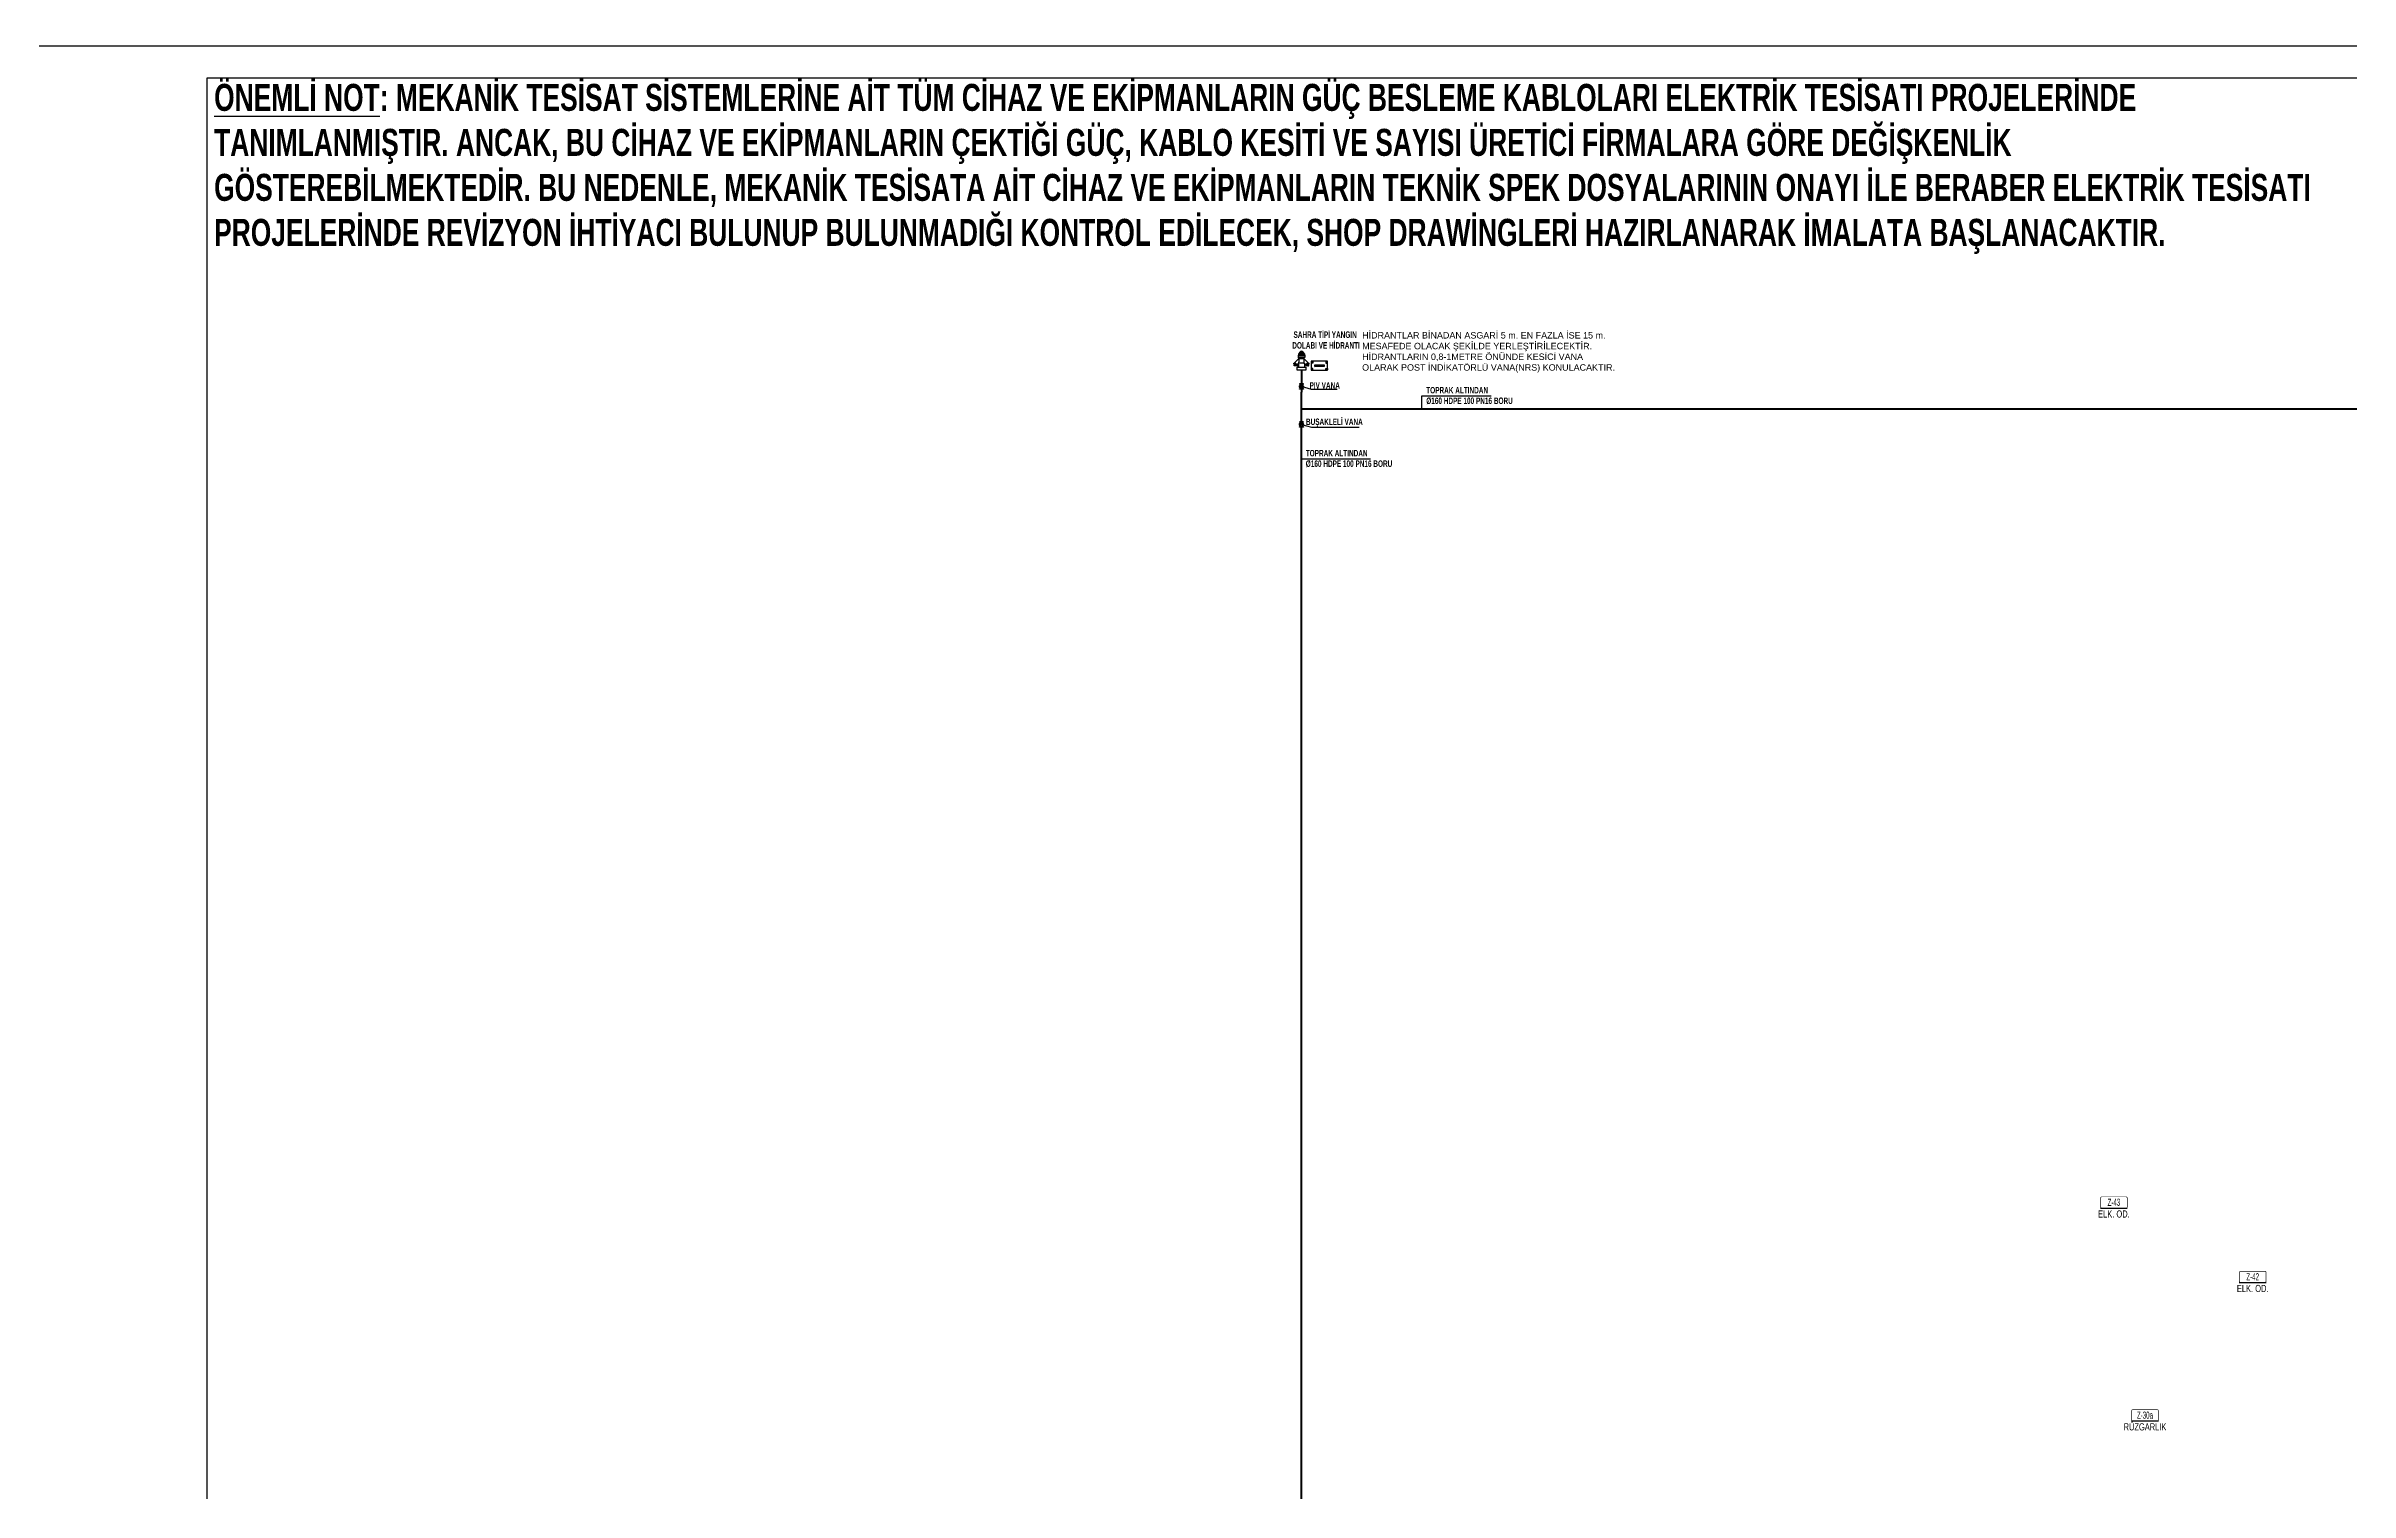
# Model space of a CAD drawing. Header units: centimetres. Extents: x 394264 to 551709, y 50011 to 59011.
# Drawn here: x 470064 to 477234, y 54511 to 59011 of the extents above; entities that cross this region are included whole.
import ezdxf
from ezdxf.enums import TextEntityAlignment as Align

# ---------------------------------------------------------------- set-up
doc = ezdxf.new("R2010")
doc.units = ezdxf.units.CM
for name, color, linetype in [('-M-MAHAL-DEBILER', 7, 'Continuous'), ('-M-MAHAL-ETIKET-NOT', 7, 'Continuous'), ('-M-MAHAL-ETIKET-NOTM', 7, 'Continuous'), ('-M-MAHAL-ETK-', 7, 'Continuous'), ('-M-MAHAL-HAVA-DEGISIM', 7, 'Continuous'), ('-M-MAHAL-NO', 7, 'Continuous'), ('-M-MAHAL-NOM', 7, 'Continuous')]:
    doc.layers.add(name, color=color, linetype=linetype)
for name, color, linetype, lineweight in [('0-KRCN-Z-ANTET', 71, 'Continuous', 30), ('0-MEK-SHT-YAZI-ÇAP-TEMSU', 81, 'Continuous', 30), ('0-MEK-YNG-BORU', 1, 'boruYLINE', 40), ('0-MEK-YNG-CIHAZ', 4, 'Continuous', 30), ('0-MEK-YNG-KURESEL VANA', 4, 'Continuous', 25), ('0-MEK-YNG-YAZI', 71, 'Continuous', 35), ('0-MEK-Z-ANTET', 71, 'Continuous', 30), ('3-ME-01', 26, 'boruYLINE', 35), ('LBT-RADYATÖR ÇAP', 31, 'Continuous', 30)]:
    doc.layers.add(name, color=color, linetype=linetype, lineweight=lineweight)
doc.layers.add('0-MEK-WIPEOUT', color=7, linetype='Continuous', lineweight=15, plot=False)
doc.styles.add('-M-ISSO-TEXT-TTF', font='ARIALN.TTF')
doc.styles.add('-M-MHLETK-NOT', font='romans.shx', dxfattribs={"width": 0.7})
doc.styles.add('-M-MHLETK-TEXT', font='ARIALN.TTF', dxfattribs={"width": 0.7})
doc.styles.add('C 100', font='romans.shx', dxfattribs={"width": 0.7, "height": 17.5})
doc.styles.add('CAP', font='ARIALNB.TTF')
doc.styles.get("Standard").update_dxf_attribs({"font": 'arial.ttf'})
doc.linetypes.add('boruYLINE', pattern='A,50,-0.8,["Y",CAP,S=7,R=0,X=0,Y=-3],-7', length=57.8)

# ---------------------------------------------------------------- blocks, each defined once
blk = doc.blocks.new('G$CF1021D0B')
at = {"color": 4}
blk.add_wipeout([(-17, -12), (-18, -15), (-20, -15), (-20, 15), (-18, 15), (-17, 12), (-12, 9), (-11, 10), (-10, 11), (-9, 12), (-8, 13), (-6, 14), (-4, 14), (-2, 15), (0, 15), (1, 15), (2, 15), (4, 15), (5, 14), (7, 13), (8, 13), (9, 12), (11, 11), (12, 10), (12, 9), (17, 12), (18, 15), (20, 15), (20, -15), (18, -15), (17, -12), (16, -11), (12, -9), (12, -9), (11, -10), (10, -11), (10, -12), (9, -12), (8, -13), (7, -13), (6, -14), (6, -14), (5, -14), (3, -15), (1, -15), (0, -15), (0, -15), (-2, -15), (-4, -15), (-4, -14), (-6, -14), (-6, -14), (-8, -13), (-9, -12), (-10, -11), (-11, -10), (-12, -9), (-12, -9)], dxfattribs=at).dxf.layer = '0-MEK-WIPEOUT'
at = {"layer": '0-MEK-YNG-KURESEL VANA'}
for p, q in [((-5, 3), (-17, 12)), ((-17, -12), (-17, 12)), ((4, 4), (17, 12)), ((17, -12), (17, 12)), ((-17, -12), (-5, -3)), ((17, -12), (4, -4))]:
    blk.add_line(p, q, dxfattribs=at)
for points in [[(-18, 15), (-20, 15), (-20, -15), (-18, -15)], [(18, 15), (20, 15), (20, -15), (18, -15)]]:
    blk.add_lwpolyline(points, close=True, dxfattribs=at)
at = {"layer": '0-MEK-YNG-KURESEL VANA', "const_width": 2}
for points in [[(0, 6), (0, 15)], [(0, -15), (0, -6)]]:
    blk.add_lwpolyline(points, dxfattribs=at)
at = {"layer": '0-MEK-YNG-KURESEL VANA'}
for radius in [15, 5.68]:
    blk.add_circle((0, 0), radius, dxfattribs=at)
blk = doc.blocks.new('SAHRA TİPİ YANGIN DOLABI VE HİDRANTI')
at = {"layer": '0-MEK-YNG-BORU', "ltscale": 30}
blk.add_line((0, 142), (0, 41), dxfattribs=at)
at = {"layer": '0-MEK-YNG-CIHAZ'}
for p, q in [((-54, 193), (-51, 196)), ((-48, 199), (-18, 229)), ((-35, 181), (-38, 178)), ((-19, 198), (-32, 184)), ((-18, 239), (-19, 239)), ((-19, 198), (19, 198)), ((-18, 267), (-18, 264)), ((-18, 267), (20, 267)), ((-18, 258), (-18, 261)), ((-18, 255), (-18, 255)), ((-18, 229), (18, 229)), ((-12, 274), (15, 274)), ((48, 199), (18, 229)), ((20, 239), (19, 239)), ((19, 198), (32, 184)), ((20, 267), (20, 264)), ((20, 258), (20, 261)), ((20, 255), (20, 255)), ((35, 181), (38, 178)), ((54, 193), (51, 196)), ((196, 210), (72, 210)), ((72, 210), (72, 142)), ((75, 208), (86, 208)), ((75, 196), (75, 208)), ((86, 196), (75, 196)), ((86, 208), (86, 196)), ((100, 169), (100, 183)), ((100, 183), (169, 183)), ((100, 171), (168, 182)), ((115, 172), (167, 181)), ((129, 173), (165, 179)), ((165, 173), (129, 173)), ((143, 174), (164, 178)), ((164, 174), (143, 174)), ((157, 175), (163, 176)), ((163, 175), (157, 175)), ((163, 176), (163, 175)), ((164, 178), (164, 174)), ((165, 179), (165, 173)), ((167, 181), (167, 172)), ((168, 182), (168, 171)), ((169, 183), (169, 169)), ((194, 208), (183, 208)), ((183, 208), (183, 196)), ((183, 196), (194, 196)), ((194, 196), (194, 208)), ((196, 142), (196, 210)), ((72, 142), (196, 142)), ((86, 156), (75, 156)), ((75, 156), (75, 145)), ((75, 145), (86, 145)), ((86, 145), (86, 156)), ((168, 171), (100, 171)), ((169, 169), (100, 169)), ((167, 172), (115, 172)), ((183, 145), (183, 156)), ((183, 156), (194, 156)), ((194, 145), (183, 145)), ((194, 156), (194, 145))]:
    blk.add_line(p, q, dxfattribs=at)
for points in [[(-58, 192), (-55, 195), (-37, 176), (-40, 173)], [(-52, 198), (-49, 201), (-31, 182), (-34, 179)], [(-22, 239), (-22, 255), (25, 255), (25, 239)], [(-22, 239), (22, 239), (22, 236), (-22, 236)], [(-20, 264), (23, 264), (23, 261), (-20, 261)], [(-20, 258), (23, 258), (23, 255), (-20, 255)], [(52, 198), (49, 201), (31, 182), (34, 179)], [(58, 192), (55, 195), (37, 176), (40, 173)], [(-32, 142), (-32, 164), (32, 164), (32, 142)]]:
    blk.add_lwpolyline(points, close=True, dxfattribs=at)
for points in [[(-52, 185), (-46, 180), (-50, 176, -0.414214), (-53, 176), (-55, 179, -0.414214), (-55, 182)], [(-22, 179), (-22, 172), (-26, 172, -0.414214), (-29, 174), (-29, 177, -0.414214), (-26, 179)], [(22, 179), (22, 172), (26, 172, 0.414214), (29, 174), (29, 177, 0.414214), (26, 179)], [(52, 185), (46, 180), (50, 176, 0.414214), (53, 176), (55, 179, 0.414214), (55, 182)]]:
    blk.add_lwpolyline(points, format="xyb", close=True, dxfattribs=at)
for points in [[(-22, 187), (-22, 164)], [(-18, 267), (-12, 274)], [(20, 267), (15, 274), (15, 276), (-12, 276)], [(-12, 274), (-12, 276)], [(22, 187), (22, 164)]]:
    blk.add_lwpolyline(points, dxfattribs=at)
for centre, radius, start, end in [((-111, 216), 93.7, 341.7681, 12.076), ((1, 270), 14.7, 25.4783, 154.5217), ((111, 216), 93.7, 167.924, 198.2319)]:
    blk.add_arc(centre, radius, start, end, dxfattribs=at)
at = {"layer": '0-MEK-SHT-YAZI-ÇAP-TEMSU', "linetype": 'Continuous', "style": 'CAP', "width": 0.7}
for s, p in [('DOLABI VE HİDRANTI', (184, 304, 50738)), ('SAHRA TİPİ YANGIN ', (184, 384, 50738))]:
    blk.add_text(s, height=48, dxfattribs=at).set_placement(p, align=Align.CENTER)
at = {"layer": '3-ME-01', "rotation": 270}
blk.add_blockref('G$CF1021D0B', (0, 21), dxfattribs=at)
at = {"layer": '0-MEK-SHT-YAZI-ÇAP-TEMSU', "linetype": 'Continuous'}
for p, q in [((76, -1), (0, 21)), ((268, -1), (76, -1))]:
    blk.add_line(p, q, dxfattribs=at)
at = {"layer": '0-MEK-YNG-BORU', "ltscale": 30}
blk.add_line((0, 0), (0, -22), dxfattribs=at)
at = {"layer": '0-MEK-SHT-YAZI-ÇAP-TEMSU', "linetype": 'Continuous', "style": 'CAP', "width": 0.7}
blk.add_text('PIV VANA', height=48, dxfattribs=at).set_placement((174, 5, 50738), align=Align.CENTER)
blk = doc.blocks.new('M-MHLETK-YNG')
at = {"layer": '-M-MAHAL-ETIKET-NOTM', "color": 3, "style": '-M-ISSO-TEXT-TTF', "width": 0.8, "flags": 8}
blk.add_attdef('MAH-ADI2', text='', height=1.11, dxfattribs=at).set_placement((0, -2.55), align=Align.MIDDLE_CENTER)
blk.add_wipeout([(-2.08, 1.74), (2.08, 1.74), (2.08, 0), (-2.08, 0)]).dxf.layer = '-M-MAHAL-ETK-'
at = {"layer": '-M-MAHAL-ETK-', "color": 0}
for p, q in [((-2.08, 0), (2.08, 0)), ((-1.16, 0), (-1.16, 0))]:
    blk.add_line(p, q, dxfattribs=at)
blk.add_lwpolyline([(-1.88, 1.74, 0.1, 0.1, 0), (1.88, 1.74, 0.1, 0.1, -0.414214), (2.08, 1.54, 0.1, 0.1, 0), (2.08, 0.2, 0.1, 0.1, -0.414214), (1.88, 0, 0.1, 0.1, 0), (-1.88, 0, 0.1, 0.1, -0.414214), (-2.08, 0.2, 0.1, 0.1, 0), (-2.08, 1.54, 0.1, 0.1, -0.414214)], format="xyseb", close=True, dxfattribs=at)
at = {"layer": '-M-MAHAL-DEBILER', "color": 4, "style": '-M-MHLETK-NOT', "width": 0.5, "flags": 8}
blk.add_attdef('DEBIS', text='', height=0.4, dxfattribs=at).set_placement((-2.17, 2.15), align=Align.MIDDLE_CENTER)
at = {"layer": '-M-MAHAL-DEBILER', "color": 191, "style": '-M-MHLETK-NOT', "width": 0.5, "flags": 8}
blk.add_attdef('DEBIR', text='', height=0.4, dxfattribs=at).set_placement((-1.61, 2.15), align=Align.MIDDLE_CENTER)
at = {"layer": '-M-MAHAL-DEBILER', "color": 31, "style": '-M-MHLETK-NOT', "width": 0.5, "flags": 8}
blk.add_attdef('DEBIF', text='', height=0.4, dxfattribs=at).set_placement((1.59, 2.15), align=Align.MIDDLE_CENTER)
at = {"layer": '-M-MAHAL-DEBILER', "color": 1, "style": '-M-MHLETK-NOT', "width": 0.5, "flags": 8}
blk.add_attdef('DEBIE', text='', height=0.4, dxfattribs=at).set_placement((2.32, 2.15), align=Align.MIDDLE_CENTER)
at = {"layer": '-M-MAHAL-ETIKET-NOT', "color": 3}
for tag, height, style, width, flags, p in [('KIS', 0.04, '-M-MHLETK-NOT', 0.5, 9, (-2.59, 1.62)), ('ALAN', 0.04, '-M-MHLETK-NOT', 0.5, 9, (-2.58, 1.56)), ('RH', 0.04, '-M-MHLETK-NOT', 0.5, 9, (-2.39, 1.62)), ('YUKSEKLIK', 0.04, '-M-MHLETK-NOT', 0.5, 9, (-2.32, 1.56)), ('YAZ', 0.04, '-M-MHLETK-NOT', 0.5, 9, (-2.18, 1.62)), ('MAH-ADI', 1.11, '-M-ISSO-TEXT-TTF', 0.8, 8, (0, -0.93))]:
    blk.add_attdef(tag, text='', height=height, dxfattribs=dict(at, style=style, width=width, flags=flags)).set_placement(p, align=Align.MIDDLE_CENTER)
at = {"layer": '-M-MAHAL-ETIKET-NOT', "color": 3, "style": '-M-MHLETK-NOT', "width": 0.5, "flags": 9}
for tag, p, height in [('HL', (-2.62, 1.49), 0.0286), ('KLKTR', (-2.62, 1.42), 0.04), ('RDY-BOY1', (-2.61, 1.37), 0.0286), ('RDY-BOY2', (-2.61, 1.32), 0.0286), ('RDY-BOY3', (-2.61, 1.27), 0.0286), ('RDY-BOY4', (-2.61, 1.22), 0.0286), ('KON-BOY1', (-2.61, 1.14), 0.0286), ('KON-BOY2', (-2.61, 1.09), 0.0286), ('KON-BOY3', (-2.61, 1.04), 0.0286), ('FCU-TIP1', (-2.61, 0.96), 0.0286), ('FCU-TIP2', (-2.61, 0.91), 0.0286), ('FCU-TIP3', (-2.61, 0.86), 0.0286), ('VRV-TIP1', (-2.61, 0.76), 0.0286), ('VRV-TIP2', (-2.61, 0.71), 0.0286), ('HLA', (-2.52, 1.49), 0.0286), ('FCU-ADET1', (-2.52, 0.96), 0.0286), ('FCU-ADET2', (-2.52, 0.91), 0.0286), ('FCU-ADET3', (-2.52, 0.86), 0.0286), ('VRV-ADET1', (-2.52, 0.76), 0.0286), ('VRV-ADET2', (-2.52, 0.71), 0.0286), ('RDY-TIP1', (-2.5, 1.37), 0.0286), ('RDY-TIP2', (-2.5, 1.32), 0.0286), ('RDY-TIP3', (-2.5, 1.27), 0.0286), ('RDY-TIP4', (-2.5, 1.22), 0.0286), ('KON-TIP1', (-2.5, 1.14), 0.0286), ('KON-TIP2', (-2.5, 1.09), 0.0286), ('KON-TIP3', (-2.5, 1.04), 0.0286), ('FCU-KAP1', (-2.4, 0.96), 0.0286), ('FCU-KAP2', (-2.4, 0.91), 0.0286), ('FCU-KAP3', (-2.4, 0.86), 0.0286), ('VRV-KAP1', (-2.4, 0.76), 0.0286), ('VRV-KAP2', (-2.4, 0.71), 0.0286), ('RDY-ADET1', (-2.39, 1.37), 0.0286), ('RDY-ADET2', (-2.39, 1.32), 0.0286), ('RDY-ADET3', (-2.39, 1.27), 0.0286), ('RDY-ADET4', (-2.39, 1.22), 0.0286), ('KON-ADET1', (-2.39, 1.14), 0.0286), ('KON-ADET2', (-2.39, 1.09), 0.0286), ('KON-ADET3', (-2.39, 1.04), 0.0286), ('FCU-DUY1', (-2.27, 0.96), 0.0286), ('FCU-DUY2', (-2.27, 0.91), 0.0286), ('FCU-DUY3', (-2.27, 0.86), 0.0286), ('VRV-DUY1', (-2.27, 0.76), 0.0286), ('VRV-DUY2', (-2.27, 0.71), 0.0286), ('RDY-ISI1', (-2.27, 1.37), 0.0286), ('RDY-ISI2', (-2.27, 1.32), 0.0286), ('RDY-ISI3', (-2.27, 1.27), 0.0286), ('RDY-ISI4', (-2.27, 1.22), 0.0286), ('KON-ISI1', (-2.27, 1.14), 0.0286), ('KON-ISI2', (-2.27, 1.09), 0.0286), ('KON-ISI3', (-2.27, 1.04), 0.0286), ('SHG', (-2.23, 1.49), 0.0286), ('AHU', (-2.23, 1.44), 0.0286), ('FCU-SOG1', (-2.15, 0.96), 0.0286), ('FCU-SOG2', (-2.15, 0.91), 0.0286), ('FCU-SOG3', (-2.15, 0.86), 0.0286), ('VRV-SOG1', (-2.15, 0.76), 0.0286), ('VRV-SOG2', (-2.15, 0.71), 0.0286), ('LHG', (-2.13, 1.49), 0.0286), ('RDY-BNP1', (-2.1, 1.37), 0.0286), ('RDY-BNP2', (-2.1, 1.32), 0.0286), ('RDY-BNP3', (-2.1, 1.27), 0.0286), ('RDY-BNP4', (-2.1, 1.22), 0.0286), ('KON-BNP1', (-2.1, 1.14), 0.0286), ('KON-BNP2', (-2.1, 1.09), 0.0286), ('KON-BNP3', (-2.1, 1.04), 0.0286), ('HG', (-2.04, 1.49), 0.0286), ('FCU-ISI1', (-2.04, 0.96), 0.0286), ('FCU-ISI2', (-2.04, 0.91), 0.0286), ('FCU-ISI3', (-2.04, 0.86), 0.0286), ('VRV-ISI1', (-2.04, 0.76), 0.0286), ('VRV-ISI2', (-2.04, 0.71), 0.0286), ('HGA', (-1.96, 1.49), 0.0286), ('EF', (-1.96, 1.44), 0.0286), ('RDY-BNK1', (-1.96, 1.37), 0.0286), ('RDY-BNK2', (-1.96, 1.32), 0.0286), ('RDY-BNK3', (-1.96, 1.27), 0.0286), ('RDY-BNK4', (-1.96, 1.22), 0.0286), ('KON-BNK1', (-1.96, 1.14), 0.0286), ('KON-BNK2', (-1.96, 1.09), 0.0286), ('KON-BNK3', (-1.96, 1.04), 0.0286), ('FCU-DEBI1', (-1.95, 0.96), 0.0286), ('FCU-DEBI2', (-1.95, 0.91), 0.0286), ('FCU-DEBI3', (-1.95, 0.86), 0.0286), ('VRV-DEBI1', (-1.95, 0.76), 0.0286), ('VRV-DEBI2', (-1.95, 0.71), 0.0286), ('FCU-BNP1', (-1.83, 0.96), 0.0286), ('FCU-BNP2', (-1.83, 0.91), 0.0286), ('FCU-BNP3', (-1.83, 0.86), 0.0286), ('VRV-BNP1', (-1.83, 0.76), 0.0286), ('VRV-BNP2', (-1.83, 0.71), 0.0286), ('FCU-BNK1', (-1.61, 0.96), 0.0286), ('FCU-BNK2', (-1.61, 0.91), 0.0286), ('FCU-BNK3', (-1.61, 0.86), 0.0286), ('VRV-BNK1', (-1.61, 0.76), 0.0286), ('VRV-BNK2', (-1.61, 0.71), 0.0286)]:
    blk.add_attdef(tag, p, '', height=height, dxfattribs=at)
at = {"layer": '-M-MAHAL-HAVA-DEGISIM', "style": '-M-MHLETK-NOT', "width": 0.5, "flags": 8}
for tag, p in [('HAVADEG', (0, 3.61)), ('HAVA', (0, 2.4))]:
    blk.add_attdef(tag, text='', height=0.6, dxfattribs=at).set_placement(p, align=Align.MIDDLE_CENTER)
at = {"layer": '-M-MAHAL-NO', "color": 7, "style": '-M-MHLETK-TEXT', "width": 0.6, "flags": 8}
blk.add_attdef('MAH-NO', text='', height=1.11, dxfattribs=at).set_placement((0, 0.89), align=Align.MIDDLE_CENTER)
at = {"layer": '-M-MAHAL-NOM', "color": 7, "style": '-M-MHLETK-TEXT', "width": 0.6, "flags": 8}
blk.add_attdef('MAH-NOM', text='', height=1.11, dxfattribs=at).set_placement((0, 0.89), align=Align.MIDDLE_CENTER)

msp = doc.modelspace()

# ---------------------------------------------------------------- linework, layer by layer
at = {"layer": '0-KRCN-Z-ANTET'}
for points in [[(394264.1, 50011.3), (551709.3, 50011.3), (551709.3, 59011.3), (394264.1, 59011.3)], [(470564.1, 50111.3), (502064.1, 50111.3), (502064.1, 58911.3), (470564.1, 58911.3)]]:
    msp.add_lwpolyline(points, close=True, dxfattribs=at)
at = {"layer": '0-MEK-SHT-YAZI-ÇAP-TEMSU', "linetype": 'Continuous'}
for p, q in [((474346, 57922.8), (474561.4, 57922.8)), ((474346, 57882.6), (474346, 57922.8)), ((473971, 57726.9), (474186.5, 57726.9))]:
    msp.add_line(p, q, dxfattribs=at)
at = {"layer": '0-MEK-YNG-BORU', "ltscale": 2}
msp.add_line((473971, 57882.6), (485798.6, 57882.6), dxfattribs=at)

# ---------------------------------------------------------------- texts
at = {"layer": '0-MEK-SHT-YAZI-ÇAP-TEMSU', "linetype": 'Continuous', "style": 'CAP', "width": 0.7}
for s, p in [('TOPRAK ALTINDAN', (474359.6, 57930.2)), ('Ø160 HDPE 100 PN16 BORU', (474359.6, 57897.4)), ('TOPRAK ALTINDAN', (473984.6, 57734.3)), ('Ø160 HDPE 100 PN16 BORU', (473984.6, 57701.6))]:
    msp.add_text(s, height=20, dxfattribs=at).set_placement(p)
at = {"layer": 'LBT-RADYATÖR ÇAP', "color": 7, "insert": (470587, 58893.6), "char_height": 84, "attachment_point": 1, "style": 'C 100'}
msp.add_mtext_dynamic_manual_height_columns('{\\fArial|b1|i0|c162|p34;\\L\\C1;ÖNEMLİ NOT\\l:\\C0; MEKANİK TESİSAT SİSTEMLERİNE AİT TÜM CİHAZ VE EKİPMANLARIN GÜÇ BESLEME KABLOLARI ELEKTRİK TESİSATI PROJELERİNDE TANIMLANMIŞTIR. ANCAK, BU CİHAZ VE EKİPMANLARIN ÇEKTİĞİ GÜÇ, KABLO KESİTİ VE SAYISI ÜRETİCİ FİRMALARA GÖRE DEĞİŞKENLİK GÖSTEREBİLMEKTEDİR. BU NEDENLE, MEKANİK TESİSATA AİT CİHAZ VE EKİPMANLARIN TEKNİK SPEK DOSYALARININ ONAYI İLE BERABER ELEKTRİK TESİSATI PROJELERİNDE REVİZYON İHTİYACI BULUNUP BULUNMADIĞI KONTROL EDİLECEK, SHOP DRAWİNGLERİ HAZIRLANARAK İMALATA BAŞLANACAKTIR.}', width=6519.633, gutter_width=11812.5, heights=[0], dxfattribs=at)

# ---------------------------------------------------------------- next in the draw order: block references
at = {"layer": '-M-MAHAL-ETK-', "xscale": 20, "yscale": 20, "zscale": 20}
for p, values in [((476499.8, 55394.9), {'MAH-NO': 'Z-43', 'MAH-ADI': 'ELK. OD.'}), ((476931.7, 55163.1), {'MAH-NO': 'Z-42', 'MAH-ADI': 'ELK. OD.'}), ((476596.5, 54732.4), {'MAH-NO': 'Z-30a', 'MAH-ADI': 'RÜZGARLIK'})]:
    msp.add_blockref('M-MHLETK-YNG', p, dxfattribs=at).add_auto_attribs(values)
at = {"layer": '0-MEK-Z-ANTET', "ltscale": 1.5, "xscale": 0.4166666666666667, "yscale": 0.4166666666666667, "zscale": 0.4166666666666667, "rotation": 359.9999999999999}
msp.add_blockref('SAHRA TİPİ YANGIN DOLABI VE HİDRANTI', (473971, 57943.1), dxfattribs=at)

# ---------------------------------------------------------------- next in the draw order: linework, layer by layer
at = {"layer": '0-MEK-YNG-BORU', "ltscale": 2}
msp.add_line((473971, 50887.3), (473971, 57934.1), dxfattribs=at)

# ---------------------------------------------------------------- next in the draw order: texts
at = {"layer": '0-MEK-YNG-YAZI', "insert": (474160, 57995), "char_height": 20, "width": 804.516, "attachment_point": 7}
msp.add_mtext('\\fArial|b0|i0|c162;HİDRANTLAR BİNADAN ASGARİ 5 m. EN FAZLA İSE 15 m. MESAFEDE OLACAK ŞEKİLDE YERLEŞTİRİLECEKTİR.\\PHİDRANTLARIN 0,8-1METRE ÖNÜNDE KESİCİ VANA OLARAK POST İNDİKATÖRLÜ VANA(NRS) KONULACAKTIR.', dxfattribs=at)

# ---------------------------------------------------------------- next in the draw order: block references
at = {"layer": '3-ME-01', "xscale": 0.4166666666666667, "yscale": 0.4166666666666667, "zscale": 0.4166666666666667, "rotation": 269.9999999999999}
msp.add_blockref('G$CF1021D0B', (473971, 57833.9), dxfattribs=at)

# ---------------------------------------------------------------- next in the draw order: linework, layer by layer
at = {"layer": '0-MEK-SHT-YAZI-ÇAP-TEMSU', "linetype": 'Continuous'}
for p, q in [((473971, 57833.9), (474002.6, 57824.9)), ((474002.6, 57824.9), (474150.8, 57824.9))]:
    msp.add_line(p, q, dxfattribs=at)

# ---------------------------------------------------------------- next in the draw order: texts
at = {"layer": '0-MEK-SHT-YAZI-ÇAP-TEMSU', "linetype": 'Continuous', "style": 'CAP', "width": 0.7}
msp.add_text('BUŞAKLELİ VANA ', height=20, dxfattribs=at).set_placement((474076.4, 57832, 21140.9), align=Align.CENTER)

doc.saveas('drawing.dxf')
